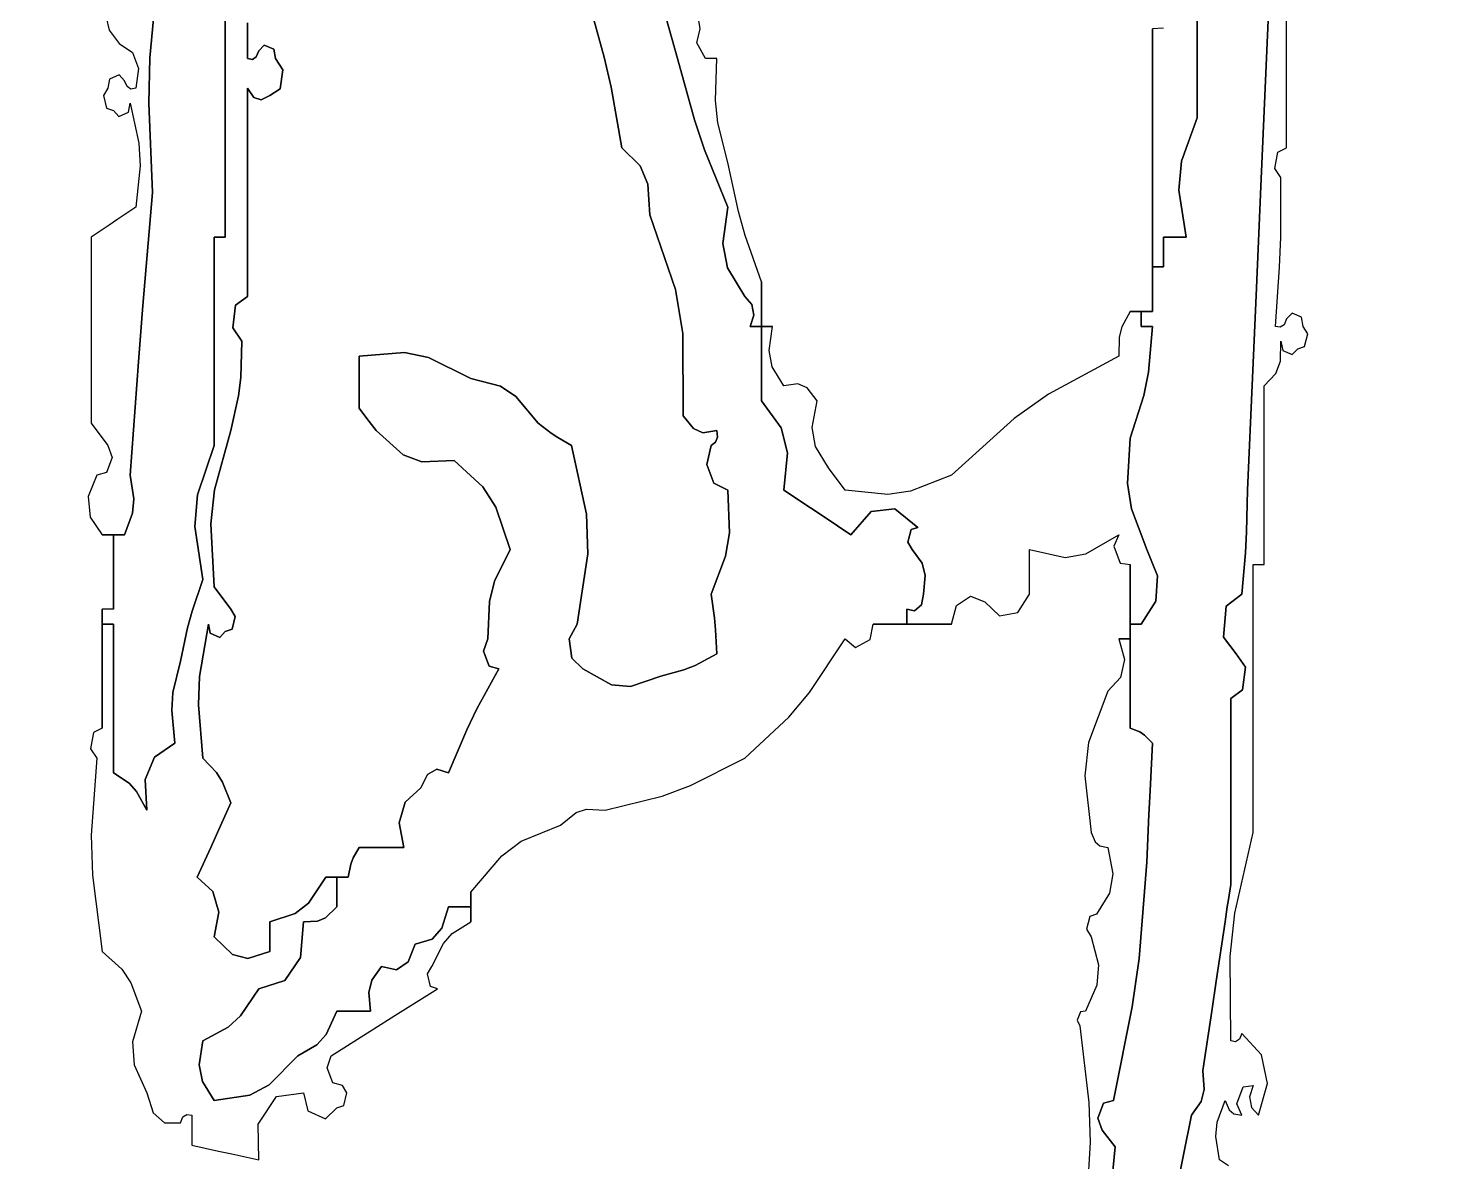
# Model space of a CAD drawing. Header units: millimetres. Extents: x 684742 to 685648, y 2544795 to 2545581.
# Drawn here: x 685617.531 to 685619.346, y 2544879.871 to 2544881.313 of the extents above; entities that cross this region are included whole.
import ezdxf

# ---------------------------------------------------------------- set-up
doc = ezdxf.new("R2010")
doc.units = ezdxf.units.MM
doc.layers.add('_0', color=7, linetype='Continuous')
doc.layers.add('JT-道路红线', color=7, linetype='Continuous', lineweight=5)

# ---------------------------------------------------------------- blocks, each defined once
blk = doc.blocks.new('dianziq11')
for p, q in [((1203655.8, -137525.3), (1203610, -137218.6)), ((1201463.1, -137284.4), (1201429.7, -137643.2)), ((1201429.7, -137643.2), (1201463.1, -137284.4)), ((1205925.5, -138163.7), (1205961.6, -137344.6)), ((1205961.6, -137344.6), (1205925.5, -138163.7)), ((1203203.7, -137404.8), (1203268.4, -137641.1)), ((1203268.4, -137641.1), (1203203.7, -137404.8)), ((1201252.4, -137480.4), (1201265, -137530.8)), ((1201734.3, -137742.1), (1201734.3, -137428.9)), ((1201734.3, -137428.9), (1201734.3, -137742.1)), ((1203565.4, -137645.7), (1203507.1, -137440.1)), ((1203507.1, -137440.1), (1203565.4, -137645.7)), ((1206029.5, -137621.7), (1206029.5, -137428.9)), ((1201265, -137530.8), (1201304.8, -137585.5)), ((1201824.8, -137549.4), (1201824.8, -137501.2)), ((1201824.8, -137501.2), (1201824.8, -137549.4)), ((1203643.5, -137583.2), (1203655.8, -137525.3)), ((1205532.1, -137523.8), (1205486.9, -137525.3)), ((1205486.9, -137525.3), (1205486.9, -138489)), ((1205486.9, -138489), (1205486.9, -137525.3)), ((1205486.9, -137525.3), (1205486.9, -138489)), ((1205667.8, -137489.1), (1205667.8, -137621.7)), ((1205667.8, -137621.7), (1205667.8, -137489.1)), ((1201304.8, -137585.5), (1201358.8, -137622.2)), ((1201824.8, -137645.7), (1201824.8, -137549.4)), ((1201824.8, -137549.4), (1201824.8, -137645.7)), ((1201892.2, -137591.7), (1201870, -137615.6)), ((1201870, -137615.6), (1201892.2, -137591.7)), ((1201930.7, -137608.8), (1201892.2, -137591.7)), ((1201892.2, -137591.7), (1201930.7, -137608.8)), ((1203678.4, -137645.3), (1203643.5, -137583.2)), ((1201358.8, -137622.2), (1201383, -137686.6)), ((1201429.7, -137643.2), (1201425.1, -137826.8)), ((1201425.1, -137826.8), (1201429.7, -137643.2)), ((1201844.8, -137649.4), (1201824.8, -137645.7)), ((1201824.8, -137645.7), (1201844.8, -137649.4)), ((1201860.1, -137639.2), (1201844.8, -137649.4)), ((1201844.8, -137649.4), (1201860.1, -137639.2)), ((1201870, -137615.6), (1201860.1, -137639.2)), ((1201860.1, -137639.2), (1201870, -137615.6)), ((1201937.8, -137645.7), (1201930.7, -137608.8)), ((1201930.7, -137608.8), (1201937.8, -137645.7)), ((1201968, -137692.1), (1201937.8, -137645.7)), ((1201937.8, -137645.7), (1201968, -137692.1)), ((1203268.4, -137641.1), (1203295.7, -137762.4)), ((1203295.7, -137762.4), (1203268.4, -137641.1)), ((1203633, -137894.1), (1203565.4, -137645.7)), ((1203565.4, -137645.7), (1203633, -137894.1)), ((1203723.7, -137645.7), (1203678.4, -137645.3)), ((1203718.8, -137816), (1203723.7, -137645.7)), ((1205667.8, -137621.7), (1205667.8, -137886.7)), ((1205667.8, -137886.7), (1205667.8, -137621.7)), ((1206029.5, -138007.1), (1206029.5, -137621.7)), ((1201383, -137686.6), (1201372.6, -137766.2)), ((1201956.5, -137769), (1201968, -137692.1)), ((1201968, -137692.1), (1201956.5, -137769)), ((1201259.6, -137766.2), (1201241.7, -137795.9)), ((1201266.7, -137729.3), (1201259.6, -137766.2)), ((1201305.2, -137712.2), (1201266.7, -137729.3)), ((1201327.4, -137736.1), (1201305.2, -137712.2)), ((1201337.2, -137759.6), (1201327.4, -137736.1)), ((1201352.6, -137769.9), (1201337.2, -137759.6)), ((1201372.6, -137766.2), (1201352.6, -137769.9)), ((1201734.3, -138368.5), (1201734.3, -137742.1)), ((1201734.3, -137742.1), (1201734.3, -138368.5)), ((1201824.8, -138103.5), (1201824.8, -137766.2)), ((1201824.8, -137766.2), (1201849.6, -137803.2)), ((1201849.6, -137803.2), (1201824.8, -137766.2)), ((1201824.8, -137766.2), (1201824.8, -138103.5)), ((1201915.2, -137796.3), (1201956.5, -137769)), ((1201956.5, -137769), (1201915.2, -137796.3)), ((1203295.7, -137762.4), (1203339.3, -138007.1)), ((1203339.3, -138007.1), (1203295.7, -137762.4)), ((1201241.7, -137795.9), (1201254.5, -137847.2)), ((1201343, -137863.3), (1201350, -137826.4)), ((1201350, -137826.4), (1201385.4, -137988.8)), ((1201425.1, -137826.8), (1201440.4, -138187.8)), ((1201440.4, -138187.8), (1201425.1, -137826.8)), ((1201849.6, -137803.2), (1201880.2, -137813.4)), ((1201880.2, -137813.4), (1201849.6, -137803.2)), ((1201880.2, -137813.4), (1201915.2, -137796.3)), ((1201915.2, -137796.3), (1201880.2, -137813.4)), ((1203728.4, -137905.7), (1203718.8, -137816)), ((1201254.5, -137847.2), (1201282.2, -137856.5)), ((1201282.2, -137856.5), (1201304.5, -137880.4)), ((1201304.5, -137880.4), (1201343, -137863.3)), ((1203674.2, -138015.9), (1203633, -137894.1)), ((1203633, -137894.1), (1203674.2, -138015.9)), ((1203768.9, -138067.3), (1203728.4, -137905.7)), ((1205667.8, -137886.7), (1205604.7, -138061.8)), ((1205604.7, -138061.8), (1205667.8, -137886.7)), ((1201385.4, -137988.8), (1201390.3, -138080.6)), ((1203339.3, -138007.1), (1203414.3, -138080.7)), ((1203414.3, -138080.7), (1203339.3, -138007.1)), ((1203768.9, -138248), (1203674.2, -138015.9)), ((1203674.2, -138015.9), (1203768.9, -138248)), ((1205982.1, -138090.5), (1205994.5, -138024.4)), ((1205994.5, -138024.4), (1206029.5, -138007.1)), ((1201390.3, -138080.6), (1201372.6, -138248)), ((1201824.8, -138272.1), (1201824.8, -138103.5)), ((1201824.8, -138103.5), (1201824.8, -138272.1)), ((1203414.3, -138080.7), (1203445.1, -138154.5)), ((1203445.1, -138154.5), (1203414.3, -138080.7)), ((1203811.8, -138265.1), (1203768.9, -138067.3)), ((1205604.7, -138061.8), (1205593.8, -138178.1)), ((1205593.8, -138178.1), (1205604.7, -138061.8)), ((1206006.9, -138127.6), (1205982.1, -138090.5)), ((1203445.1, -138154.5), (1203452.4, -138278.1)), ((1203452.4, -138278.1), (1203445.1, -138154.5)), ((1205907.4, -138573.3), (1205925.5, -138163.7)), ((1205925.5, -138163.7), (1205907.4, -138573.3)), ((1206005.7, -138368.8), (1206006.9, -138127.6)), ((1201440.4, -138187.8), (1201401, -138645.1)), ((1201401, -138645.1), (1201440.4, -138187.8)), ((1205593.8, -138178.1), (1205622.6, -138368.5)), ((1205622.6, -138368.5), (1205593.8, -138178.1)), ((1201372.6, -138248), (1201300.3, -138296.2)), ((1201824.8, -138609.4), (1201824.8, -138272.1)), ((1201824.8, -138272.1), (1201824.8, -138609.4)), ((1203452.4, -138278.1), (1203556.5, -138581.1)), ((1203556.5, -138581.1), (1203452.4, -138278.1)), ((1203748.2, -138394.5), (1203768.9, -138248)), ((1203768.9, -138248), (1203748.2, -138394.5)), ((1203839.2, -138362.6), (1203811.8, -138265.1)), ((1201264.1, -138320.3), (1201191.8, -138368.5)), ((1201300.3, -138296.2), (1201264.1, -138320.3)), ((1201191.8, -138368.5), (1201191.8, -138669.6)), ((1201689.1, -138705.8), (1201689.1, -138368.5)), ((1201689.1, -138368.5), (1201707.2, -138368.5)), ((1201707.2, -138368.5), (1201689.1, -138368.5)), ((1201689.1, -138368.5), (1201689.1, -138705.8)), ((1201707.2, -138368.5), (1201716.2, -138368.5)), ((1201716.2, -138368.5), (1201707.2, -138368.5)), ((1201716.2, -138368.5), (1201734.3, -138368.5)), ((1201734.3, -138368.5), (1201716.2, -138368.5)), ((1203766.7, -138493.2), (1203748.2, -138394.5)), ((1203748.2, -138394.5), (1203766.7, -138493.2)), ((1203904.5, -138549.2), (1203839.2, -138362.6)), ((1205568.3, -138368.5), (1205532.1, -138368.5)), ((1205532.1, -138368.5), (1205532.1, -138416.7)), ((1205532.1, -138416.7), (1205532.1, -138368.5)), ((1205532.1, -138368.5), (1205568.3, -138368.5)), ((1205586.4, -138368.5), (1205568.3, -138368.5)), ((1205568.3, -138368.5), (1205586.4, -138368.5)), ((1205622.6, -138368.5), (1205586.4, -138368.5)), ((1205586.4, -138368.5), (1205622.6, -138368.5)), ((1206001.1, -138489.7), (1206005.7, -138368.8)), ((1205532.1, -138416.7), (1205532.1, -138440.8)), ((1205532.1, -138440.8), (1205532.1, -138416.7)), ((1205532.1, -138440.8), (1205532.1, -138489)), ((1205532.1, -138489), (1205532.1, -138440.8)), ((1203836.7, -138609.4), (1203766.7, -138493.2)), ((1203766.7, -138493.2), (1203836.7, -138609.4)), ((1205532.1, -138489), (1205486.9, -138489)), ((1205486.9, -138489), (1205532.1, -138489)), ((1205532.1, -138489), (1205486.9, -138489)), ((1205486.9, -138489), (1205486.9, -138669.6)), ((1205486.9, -138669.6), (1205486.9, -138489)), ((1205486.9, -138489), (1205486.9, -138669.6)), ((1205486.9, -138489), (1205532.1, -138489)), ((1205532.1, -138489), (1205486.9, -138489)), ((1205486.9, -138489), (1205532.1, -138489)), ((1205984.2, -138729.9), (1206001.1, -138489.7)), ((1203904.5, -138729.9), (1203904.5, -138549.2)), ((1203904.5, -138549.2), (1203904.5, -138729.9)), ((1203904.5, -138729.9), (1203904.5, -138549.2)), ((1205871.2, -139392.4), (1205907.4, -138573.3)), ((1205907.4, -138573.3), (1205871.2, -139392.4)), ((1201776.3, -138644), (1201824.8, -138609.4)), ((1201824.8, -138609.4), (1201776.3, -138644)), ((1203556.5, -138581.1), (1203586, -138758.1)), ((1203586, -138758.1), (1203556.5, -138581.1)), ((1203865.4, -138641), (1203836.7, -138609.4)), ((1203836.7, -138609.4), (1203865.4, -138641)), ((1201191.8, -138669.6), (1201191.8, -138820.2)), ((1201401, -138645.1), (1201382.9, -138874)), ((1201382.9, -138874), (1201401, -138645.1)), ((1201764.7, -138736.4), (1201776.3, -138644)), ((1201776.3, -138644), (1201764.7, -138736.4)), ((1203859.3, -138729.9), (1203873.5, -138683.9)), ((1203873.5, -138683.9), (1203859.3, -138729.9)), ((1203873.5, -138683.9), (1203865.4, -138641)), ((1203865.4, -138641), (1203873.5, -138683.9)), ((1205396.5, -138669.6), (1205363.2, -138731.6)), ((1205441.7, -138669.6), (1205396.5, -138669.6)), ((1205396.5, -138669.6), (1205441.7, -138669.6)), ((1205441.7, -138669.6), (1205396.5, -138669.6)), ((1205486.9, -138669.6), (1205441.7, -138669.6)), ((1205441.7, -138669.6), (1205486.9, -138669.6)), ((1205486.9, -138669.6), (1205441.7, -138669.6)), ((1205441.7, -138669.6), (1205441.7, -138729.9)), ((1205441.7, -138729.9), (1205441.7, -138669.6)), ((1205441.7, -138669.6), (1205441.7, -138729.9)), ((1205441.7, -138729.9), (1205441.7, -138669.6)), ((1205441.7, -138669.6), (1205441.7, -138729.9)), ((1205441.7, -138729.9), (1205441.7, -138669.6)), ((1206051.7, -138675.9), (1206029.5, -138699.8)), ((1206090.2, -138693), (1206051.7, -138675.9)), ((1201689.1, -138874.4), (1201689.1, -138705.8)), ((1201689.1, -138705.8), (1201689.1, -138874.4)), ((1201802.1, -138790.1), (1201764.7, -138736.4)), ((1201764.7, -138736.4), (1201802.1, -138790.1)), ((1203904.5, -138729.9), (1203859.3, -138729.9)), ((1203859.3, -138729.9), (1203904.5, -138729.9)), ((1203904.5, -138729.9), (1203859.3, -138729.9)), ((1203859.3, -138729.9), (1203904.5, -138729.9)), ((1203904.5, -138729.9), (1203859.3, -138729.9)), ((1203859.3, -138729.9), (1203904.5, -138729.9)), ((1203949.7, -138729.9), (1203904.5, -138729.9)), ((1203904.5, -138729.9), (1203949.7, -138729.9)), ((1203949.7, -138729.9), (1203904.5, -138729.9)), ((1203904.5, -138729.9), (1203904.5, -139031)), ((1203904.5, -139031), (1203904.5, -138729.9)), ((1203904.5, -138729.9), (1203904.5, -139031)), ((1203904.5, -139031), (1203904.5, -138729.9)), ((1203904.5, -138729.9), (1203904.5, -139031)), ((1203904.5, -139031), (1203904.5, -138729.9)), ((1203935.4, -138827.3), (1203949.7, -138729.9)), ((1205363.2, -138731.6), (1205352.5, -138774.2)), ((1205441.7, -138729.9), (1205459.8, -138729.9)), ((1205459.8, -138729.9), (1205441.7, -138729.9)), ((1205459.8, -138729.9), (1205468.8, -138729.9)), ((1205468.8, -138729.9), (1205459.8, -138729.9)), ((1205468.8, -138729.9), (1205486.9, -138729.9)), ((1205486.9, -138729.9), (1205468.8, -138729.9)), ((1205486.9, -138729.9), (1205471.4, -138915.7)), ((1205471.4, -138915.7), (1205486.9, -138729.9)), ((1206004.3, -138733.5), (1205984.2, -138729.9)), ((1206019.6, -138723.3), (1206004.3, -138733.5)), ((1206029.5, -138699.8), (1206019.6, -138723.3)), ((1206097.3, -138729.9), (1206090.2, -138693)), ((1206115.2, -138759.5), (1206097.3, -138729.9)), ((1201797.5, -138936.5), (1201802.1, -138790.1)), ((1201802.1, -138790.1), (1201797.5, -138936.5)), ((1203586, -138758.1), (1203588, -139091.2)), ((1203588, -139091.2), (1203586, -138758.1)), ((1205352.5, -138774.2), (1205351.3, -138850.3)), ((1206005, -138870.9), (1206006.9, -138790.1)), ((1206006.9, -138790.1), (1206013.9, -138827)), ((1206102.4, -138810.8), (1206115.2, -138759.5)), ((1201191.8, -138820.2), (1201191.8, -139121.4)), ((1202459.4, -138835.8), (1202276.9, -138850.3)), ((1202276.9, -138850.3), (1202459.4, -138835.8)), ((1202276.9, -138850.3), (1202276.9, -138934.7)), ((1202276.9, -138934.7), (1202276.9, -138850.3)), ((1202557.7, -138855.5), (1202459.4, -138835.8)), ((1202459.4, -138835.8), (1202557.7, -138855.5)), ((1202729, -138940.7), (1202557.7, -138855.5)), ((1202557.7, -138855.5), (1202729, -138940.7)), ((1203947.8, -138893.8), (1203935.4, -138827.3)), ((1205351.3, -138850.3), (1205066.2, -139003.6)), ((1206013.9, -138827), (1206052.4, -138844.1)), ((1206052.4, -138844.1), (1206074.7, -138820.2)), ((1206074.7, -138820.2), (1206102.4, -138810.8)), ((1201382.9, -138874), (1201350, -139332.2)), ((1201350, -139332.2), (1201382.9, -138874)), ((1201689.1, -139211.7), (1201689.1, -138874.4)), ((1201689.1, -138874.4), (1201689.1, -139211.7)), ((1203994.9, -138970.8), (1203947.8, -138893.8)), ((1205471.4, -138915.7), (1205452.5, -139010.1)), ((1205452.5, -139010.1), (1205471.4, -138915.7)), ((1205939, -138970.8), (1205986.4, -138920.4)), ((1205986.4, -138920.4), (1206005, -138870.9)), ((1201788.1, -139011), (1201797.5, -138936.5)), ((1201797.5, -138936.5), (1201788.1, -139011)), ((1202276.9, -138934.7), (1202276.9, -138976.8)), ((1202276.9, -138976.8), (1202276.9, -138934.7)), ((1202276.9, -138976.8), (1202276.9, -139061.1)), ((1202276.9, -139061.1), (1202276.9, -138976.8)), ((1202848, -138971.7), (1202729, -138940.7)), ((1202729, -138940.7), (1202848, -138971.7)), ((1202910.2, -139013.1), (1202848, -138971.7)), ((1202848, -138971.7), (1202910.2, -139013.1)), ((1204051.7, -138962.2), (1203994.9, -138970.8)), ((1204089, -138978.7), (1204051.7, -138962.2)), ((1204130.6, -139031), (1204089, -138978.7)), ((1205939, -139259.9), (1205939, -138970.8)), ((1201756.9, -139151.5), (1201788.1, -139011)), ((1201788.1, -139011), (1201756.9, -139151.5)), ((1203000.3, -139121.4), (1202910.2, -139013.1)), ((1202910.2, -139013.1), (1203000.3, -139121.4)), ((1203904.5, -139031), (1203984.3, -139140.2)), ((1203984.3, -139140.2), (1203904.5, -139031)), ((1204110.3, -139138.7), (1204130.6, -139031)), ((1205066.2, -139003.6), (1204927.5, -139102.1)), ((1205452.5, -139010.1), (1205396.5, -139181.6)), ((1205396.5, -139181.6), (1205452.5, -139010.1)), ((1202276.9, -139061.1), (1202304, -139097.3)), ((1202304, -139097.3), (1202276.9, -139061.1)), ((1203588, -139091.2), (1203629.6, -139143.5)), ((1203629.6, -139143.5), (1203588, -139091.2)), ((1201191.8, -139121.4), (1201218.9, -139157.5)), ((1201691, -139391.4), (1201756.9, -139151.5)), ((1201756.9, -139151.5), (1201691, -139391.4)), ((1202304, -139097.3), (1202317.6, -139115.3)), ((1202317.6, -139115.3), (1202304, -139097.3)), ((1202317.6, -139115.3), (1202344.7, -139151.5)), ((1202344.7, -139151.5), (1202317.6, -139115.3)), ((1202344.7, -139151.5), (1202453.9, -139249.5)), ((1202453.9, -139249.5), (1202344.7, -139151.5)), ((1203052.8, -139161.7), (1203000.3, -139121.4)), ((1203000.3, -139121.4), (1203052.8, -139161.7)), ((1203629.6, -139143.5), (1203666.8, -139160.1)), ((1203666.8, -139160.1), (1203629.6, -139143.5)), ((1203666.8, -139160.1), (1203723.7, -139151.5)), ((1203723.7, -139151.5), (1203666.8, -139160.1)), ((1203723.7, -139151.5), (1203726.4, -139178.2)), ((1203726.4, -139178.2), (1203723.7, -139151.5)), ((1203984.3, -139140.2), (1204009.6, -139241.3)), ((1204009.6, -139241.3), (1203984.3, -139140.2)), ((1204123.1, -139215.9), (1204110.3, -139138.7)), ((1204927.5, -139102.1), (1204673.1, -139332.2)), ((1201218.9, -139157.5), (1201232.5, -139175.6)), ((1201232.5, -139175.6), (1201259.6, -139211.7)), ((1203080.1, -139179.9), (1203052.8, -139161.7)), ((1203052.8, -139161.7), (1203080.1, -139179.9)), ((1203135.9, -139211.7), (1203080.1, -139179.9)), ((1203080.1, -139179.9), (1203135.9, -139211.7)), ((1203718.7, -139198.6), (1203701, -139211.7)), ((1203701, -139211.7), (1203718.7, -139198.6)), ((1203726.4, -139178.2), (1203718.7, -139198.6)), ((1203718.7, -139198.6), (1203726.4, -139178.2)), ((1205396.5, -139181.6), (1205386.5, -139365.4)), ((1205386.5, -139365.4), (1205396.5, -139181.6)), ((1201276.7, -139260.5), (1201254, -139321.1)), ((1201259.6, -139211.7), (1201276.7, -139260.5)), ((1201622.3, -139410.9), (1201689.1, -139211.7)), ((1201689.1, -139211.7), (1201622.3, -139410.9)), ((1202453.9, -139249.5), (1202529.6, -139278.3)), ((1202529.6, -139278.3), (1202453.9, -139249.5)), ((1203196.3, -139489.6), (1203135.9, -139211.7)), ((1203135.9, -139211.7), (1203196.3, -139489.6)), ((1203701, -139211.7), (1203683.7, -139289.1)), ((1203683.7, -139289.1), (1203701, -139211.7)), ((1204009.6, -139241.3), (1203994.9, -139392.4)), ((1203994.9, -139392.4), (1204009.6, -139241.3)), ((1204175.8, -139302), (1204123.1, -139215.9)), ((1205939, -139404.4), (1205939, -139259.9)), ((1201254, -139321.1), (1201214.4, -139332.2)), ((1202529.6, -139278.3), (1202661.2, -139271.9)), ((1202661.2, -139271.9), (1202529.6, -139278.3)), ((1202661.2, -139271.9), (1202777.3, -139379.1)), ((1202777.3, -139379.1), (1202661.2, -139271.9)), ((1203683.7, -139289.1), (1203712, -139364.4)), ((1203712, -139364.4), (1203683.7, -139289.1)), ((1204202.9, -139338.2), (1204175.8, -139302)), ((1201214.4, -139332.2), (1201179.8, -139417.7)), ((1201350, -139332.2), (1201364.4, -139427.4)), ((1201364.4, -139427.4), (1201350, -139332.2)), ((1202777.3, -139379.1), (1202829, -139461.9)), ((1202829, -139461.9), (1202777.3, -139379.1)), ((1203712, -139364.4), (1203768.9, -139392.4)), ((1203768.9, -139392.4), (1203712, -139364.4)), ((1204216.5, -139356.3), (1204202.9, -139338.2)), ((1204243.6, -139392.4), (1204216.5, -139356.3)), ((1204673.1, -139332.2), (1204507.3, -139396.9)), ((1205386.5, -139365.4), (1205402, -139468.8)), ((1205402, -139468.8), (1205386.5, -139365.4)), ((1201179.8, -139417.7), (1201187.7, -139501.5)), ((1201364.4, -139427.4), (1201359, -139485.5)), ((1201359, -139485.5), (1201364.4, -139427.4)), ((1201611.5, -139539.9), (1201622.3, -139410.9)), ((1201622.3, -139410.9), (1201611.5, -139539.9)), ((1201676.3, -139528.9), (1201691, -139391.4)), ((1201691, -139391.4), (1201676.3, -139528.9)), ((1203768.9, -139392.4), (1203774.9, -139564.7)), ((1203774.9, -139564.7), (1203768.9, -139392.4)), ((1203994.9, -139392.4), (1204103.4, -139464.7)), ((1204103.4, -139464.7), (1203994.9, -139392.4)), ((1204415.9, -139409.7), (1204243.6, -139392.4)), ((1204507.3, -139396.9), (1204415.9, -139409.7)), ((1205867.9, -139561.4), (1205871.2, -139392.4)), ((1205871.2, -139392.4), (1205867.9, -139561.4)), ((1205939, -139693.5), (1205939, -139404.4)), ((1201359, -139485.5), (1201327.4, -139573.1)), ((1201327.4, -139573.1), (1201359, -139485.5)), ((1202829, -139461.9), (1202887.2, -139633.3)), ((1202887.2, -139633.3), (1202829, -139461.9)), ((1203201.3, -139650.8), (1203196.3, -139489.6)), ((1203196.3, -139489.6), (1203201.3, -139650.8)), ((1204103.4, -139464.7), (1204157.7, -139500.8)), ((1204157.7, -139500.8), (1204103.4, -139464.7)), ((1204266.2, -139573.1), (1204348.8, -139478.6)), ((1204348.8, -139478.6), (1204266.2, -139573.1)), ((1204348.8, -139478.6), (1204444.2, -139468)), ((1204444.2, -139468), (1204348.8, -139478.6)), ((1204444.2, -139468), (1204537.5, -139543)), ((1204537.5, -139543), (1204444.2, -139468)), ((1205402, -139468.8), (1205464.3, -139633.3)), ((1205464.3, -139633.3), (1205402, -139468.8)), ((1201187.7, -139501.5), (1201237, -139573.1)), ((1201643.9, -139753.8), (1201611.5, -139539.9)), ((1201611.5, -139539.9), (1201643.9, -139753.8)), ((1201689.1, -139783.9), (1201676.3, -139528.9)), ((1201676.3, -139528.9), (1201689.1, -139783.9)), ((1204157.7, -139500.8), (1204266.2, -139573.1)), ((1204266.2, -139573.1), (1204157.7, -139500.8)), ((1204509.8, -139552.4), (1204496.9, -139603.6)), ((1204496.9, -139603.6), (1204509.8, -139552.4)), ((1204537.5, -139543), (1204509.8, -139552.4)), ((1204509.8, -139552.4), (1204537.5, -139543)), ((1201237, -139573.1), (1201327.4, -139573.1)), ((1201327.4, -139573.1), (1201237, -139573.1)), ((1201237, -139573.1), (1201327.4, -139573.1)), ((1201327.4, -139573.1), (1201282.2, -139573.1)), ((1201282.2, -139573.1), (1201327.4, -139573.1)), ((1201327.4, -139573.1), (1201282.2, -139573.1)), ((1201282.2, -139573.1), (1201282.2, -139874.2)), ((1201282.2, -139874.2), (1201282.2, -139573.1)), ((1201282.2, -139573.1), (1201282.2, -139874.2)), ((1203774.9, -139564.7), (1203759.6, -139660.1)), ((1203759.6, -139660.1), (1203774.9, -139564.7)), ((1204496.9, -139603.6), (1204514.9, -139633.3)), ((1204514.9, -139633.3), (1204496.9, -139603.6)), ((1205217.7, -139650.9), (1205351.3, -139573.1)), ((1205351.3, -139573.1), (1205330.6, -139619.4)), ((1205863.4, -139646.1), (1205867.9, -139561.4)), ((1205867.9, -139561.4), (1205863.4, -139646.1)), ((1202887.2, -139633.3), (1202824.7, -139760.9)), ((1202824.7, -139760.9), (1202887.2, -139633.3)), ((1203158.5, -139934.5), (1203201.3, -139650.8)), ((1203201.3, -139650.8), (1203158.5, -139934.5)), ((1203759.6, -139660.1), (1203701, -139814)), ((1203701, -139814), (1203759.6, -139660.1)), ((1204514.9, -139633.3), (1204554.7, -139688)), ((1204554.7, -139688), (1204514.9, -139633.3)), ((1204989.6, -139705.6), (1204989.6, -139633.3)), ((1204989.6, -139633.3), (1205133.4, -139665)), ((1205133.4, -139665), (1205217.7, -139650.9)), ((1205330.6, -139619.4), (1205356.3, -139687.8)), ((1205464.3, -139633.3), (1205507.9, -139739.6)), ((1205507.9, -139739.6), (1205464.3, -139633.3)), ((1205848.6, -139814), (1205863.4, -139646.1)), ((1205863.4, -139646.1), (1205848.6, -139814)), ((1204554.7, -139688), (1204567.3, -139738.4)), ((1204567.3, -139738.4), (1204554.7, -139688)), ((1204989.6, -139741.7), (1204989.6, -139705.6)), ((1205356.3, -139687.8), (1205396.5, -139693.5)), ((1205396.5, -139693.5), (1205396.5, -139934.5)), ((1205396.5, -139934.5), (1205396.5, -139693.5)), ((1205396.5, -139693.5), (1205396.5, -139934.5)), ((1205893.8, -140127.2), (1205893.8, -139693.5)), ((1205893.8, -139693.5), (1205911.9, -139693.5)), ((1205911.9, -139693.5), (1205921, -139693.5)), ((1205921, -139693.5), (1205939, -139693.5)), ((1201600.4, -139882.3), (1201643.9, -139753.8)), ((1201643.9, -139753.8), (1201600.4, -139882.3)), ((1201716.2, -139820), (1201689.1, -139783.9)), ((1201689.1, -139783.9), (1201716.2, -139820)), ((1202824.7, -139760.9), (1202804.2, -139842.6)), ((1202804.2, -139842.6), (1202824.7, -139760.9)), ((1204567.3, -139738.4), (1204560.1, -139814)), ((1204560.1, -139814), (1204567.3, -139738.4)), ((1204989.6, -139814), (1204989.6, -139741.7)), ((1205507.9, -139739.6), (1205500.2, -139841.8)), ((1205500.2, -139841.8), (1205507.9, -139739.6)), ((1201729.8, -139838.1), (1201716.2, -139820)), ((1201716.2, -139820), (1201729.8, -139838.1)), ((1201756.9, -139874.2), (1201729.8, -139838.1)), ((1201729.8, -139838.1), (1201756.9, -139874.2)), ((1202804.2, -139842.6), (1202796.8, -139994.7)), ((1202796.8, -139994.7), (1202804.2, -139842.6)), ((1203701, -139814), (1203714.3, -139909.5)), ((1203714.3, -139909.5), (1203701, -139814)), ((1204560.1, -139814), (1204552.6, -139856.3)), ((1204552.6, -139856.3), (1204560.1, -139814)), ((1204694.1, -139858.7), (1204750.6, -139821)), ((1204750.6, -139821), (1204808.7, -139844.1)), ((1204808.7, -139844.1), (1204868, -139900.6)), ((1204942.6, -139888.2), (1204989.6, -139814)), ((1205500.2, -139841.8), (1205441.7, -139934.5)), ((1205441.7, -139934.5), (1205500.2, -139841.8)), ((1205785.4, -139862.4), (1205848.6, -139814)), ((1205848.6, -139814), (1205785.4, -139862.4)), ((1201255.1, -139874.2), (1201237, -139874.2)), ((1201237, -139874.2), (1201237, -139934.5)), ((1201237, -139934.5), (1201237, -139874.2)), ((1201237, -139874.2), (1201237, -139934.5)), ((1201264.1, -139874.2), (1201255.1, -139874.2)), ((1201282.2, -139874.2), (1201264.1, -139874.2)), ((1201582.1, -139949.3), (1201600.4, -139882.3)), ((1201600.4, -139882.3), (1201582.1, -139949.3)), ((1201774.9, -139903.9), (1201756.9, -139874.2)), ((1201756.9, -139874.2), (1201774.9, -139903.9)), ((1204524.4, -139881.3), (1204492.3, -139874.2)), ((1204492.3, -139874.2), (1204492.3, -139934.5)), ((1204492.3, -139934.5), (1204492.3, -139874.2)), ((1204492.3, -139874.2), (1204492.3, -139934.5)), ((1204492.3, -139934.5), (1204492.3, -139874.2)), ((1204492.3, -139874.2), (1204492.3, -139934.5)), ((1204492.3, -139934.5), (1204492.3, -139874.2)), ((1204492.3, -139874.2), (1204524.4, -139881.3)), ((1204552.6, -139856.3), (1204524.4, -139881.3)), ((1204524.4, -139881.3), (1204552.6, -139856.3)), ((1204673.1, -139934.5), (1204694.1, -139858.7)), ((1204868, -139900.6), (1204942.6, -139888.2)), ((1205773.7, -139987.3), (1205785.4, -139862.4)), ((1205785.4, -139862.4), (1205773.7, -139987.3)), ((1201237, -139934.5), (1201282.2, -139934.5)), ((1201282.2, -139934.5), (1201237, -139934.5)), ((1201237, -139934.5), (1201282.2, -139934.5)), ((1201282.2, -139934.5), (1201237, -139934.5)), ((1201237, -139934.5), (1201282.2, -139934.5)), ((1201282.2, -139934.5), (1201237, -139934.5)), ((1201237, -139934.5), (1201237, -140356.1)), ((1201237, -140356.1), (1201237, -139934.5)), ((1201237, -139934.5), (1201237, -140356.1)), ((1201282.2, -139934.5), (1201282.2, -140175.4)), ((1201282.2, -140175.4), (1201282.2, -139934.5)), ((1201553.5, -140085), (1201582.1, -139949.3)), ((1201582.1, -139949.3), (1201553.5, -140085)), ((1201630.8, -140146.3), (1201666.5, -139934.5)), ((1201666.5, -139934.5), (1201630.8, -140146.3)), ((1201666.5, -139934.5), (1201673.6, -139971.4)), ((1201673.6, -139971.4), (1201666.5, -139934.5)), ((1201734.3, -139964.6), (1201762, -139955.2)), ((1201762, -139955.2), (1201734.3, -139964.6)), ((1201762, -139955.2), (1201774.9, -139903.9)), ((1201774.9, -139903.9), (1201762, -139955.2)), ((1203126.8, -139994.3), (1203158.5, -139934.5)), ((1203158.5, -139934.5), (1203126.8, -139994.3)), ((1203714.3, -139909.5), (1203718.8, -139958)), ((1203718.8, -139958), (1203714.3, -139909.5)), ((1203718.8, -139958), (1203723.7, -140054.9)), ((1203723.7, -140054.9), (1203718.8, -139958)), ((1204344.8, -139997.4), (1204356.6, -139934.5)), ((1204356.6, -139934.5), (1204492.3, -139934.5)), ((1204492.3, -139934.5), (1204356.6, -139934.5)), ((1204356.6, -139934.5), (1204492.3, -139934.5)), ((1204492.3, -139934.5), (1204673.1, -139934.5)), ((1204673.1, -139934.5), (1204492.3, -139934.5)), ((1204492.3, -139934.5), (1204673.1, -139934.5)), ((1205441.7, -139934.5), (1205396.5, -139934.5)), ((1205396.5, -139934.5), (1205441.7, -139934.5)), ((1205441.7, -139934.5), (1205396.5, -139934.5)), ((1205396.5, -139934.5), (1205396.5, -140356.1)), ((1205396.5, -140356.1), (1205396.5, -139934.5)), ((1205396.5, -139934.5), (1205396.5, -140356.1)), ((1205396.5, -139934.5), (1205441.7, -139934.5)), ((1205441.7, -139934.5), (1205396.5, -139934.5)), ((1205396.5, -139934.5), (1205441.7, -139934.5)), ((1201673.6, -139971.4), (1201712.1, -139988.5)), ((1201712.1, -139988.5), (1201673.6, -139971.4)), ((1201712.1, -139988.5), (1201734.3, -139964.6)), ((1201734.3, -139964.6), (1201712.1, -139988.5)), ((1202796.8, -139994.7), (1202779.7, -140043.5)), ((1202779.7, -140043.5), (1202796.8, -139994.7)), ((1203136.5, -140072.2), (1203126.8, -139994.3)), ((1203126.8, -139994.3), (1203136.5, -140072.2)), ((1204099, -140211.6), (1204243.6, -139994.7)), ((1204243.6, -139994.7), (1204284.7, -140029.4)), ((1204284.7, -140029.4), (1204344.8, -139997.4)), ((1205396.5, -139994.7), (1205351.3, -139994.7)), ((1205351.3, -139994.7), (1205396.5, -139994.7)), ((1205396.5, -139994.7), (1205351.3, -139994.7)), ((1205351.3, -139994.7), (1205373.1, -140077.4)), ((1205396.5, -140356.1), (1205396.5, -139994.7)), ((1205396.5, -139994.7), (1205396.5, -140356.1)), ((1205396.5, -140356.1), (1205396.5, -139994.7)), ((1205826, -140054.9), (1205773.7, -139987.3)), ((1205773.7, -139987.3), (1205826, -140054.9)), ((1202779.7, -140043.5), (1202802.4, -140104.1)), ((1202802.4, -140104.1), (1202779.7, -140043.5)), ((1203181.1, -140115.1), (1203136.5, -140072.2)), ((1203136.5, -140072.2), (1203181.1, -140115.1)), ((1203723.7, -140054.9), (1203636, -140101.5)), ((1203636, -140101.5), (1203723.7, -140054.9)), ((1205863.5, -140108.6), (1205826, -140054.9)), ((1205826, -140054.9), (1205863.5, -140108.6)), ((1201522.7, -140211.6), (1201553.5, -140085)), ((1201553.5, -140085), (1201522.7, -140211.6)), ((1202842, -140115.1), (1202753.1, -140276.9)), ((1202753.1, -140276.9), (1202842, -140115.1)), ((1202802.4, -140104.1), (1202842, -140115.1)), ((1202842, -140115.1), (1202802.4, -140104.1)), ((1203298.2, -140180.4), (1203181.1, -140115.1)), ((1203181.1, -140115.1), (1203298.2, -140180.4)), ((1203590.1, -140119.9), (1203497.6, -140145.3)), ((1203497.6, -140145.3), (1203590.1, -140119.9)), ((1203636, -140101.5), (1203590.1, -140119.9)), ((1203590.1, -140119.9), (1203636, -140101.5)), ((1205373.1, -140077.4), (1205357.4, -140150.5)), ((1205851.9, -140201), (1205863.5, -140108.6)), ((1205863.5, -140108.6), (1205851.9, -140201)), ((1205893.8, -140344), (1205893.8, -140127.2)), ((1201282.2, -140175.4), (1201282.2, -140295.8)), ((1201282.2, -140295.8), (1201282.2, -140175.4)), ((1201626, -140260.7), (1201630.8, -140146.3)), ((1201630.8, -140146.3), (1201626, -140260.7)), ((1203374.7, -140187.7), (1203298.2, -140180.4)), ((1203298.2, -140180.4), (1203374.7, -140187.7)), ((1203497.6, -140145.3), (1203374.7, -140187.7)), ((1203374.7, -140187.7), (1203497.6, -140145.3)), ((1205357.4, -140150.5), (1205306.1, -140205.5)), ((1201517.7, -140284.4), (1201522.7, -140211.6)), ((1201522.7, -140211.6), (1201517.7, -140284.4)), ((1204015.3, -140310.6), (1204099, -140211.6)), ((1205306.1, -140205.5), (1205228.6, -140413)), ((1205803.4, -140235.6), (1205851.9, -140201)), ((1205851.9, -140201), (1205803.4, -140235.6)), ((1205803.4, -140536.7), (1205803.4, -140235.6)), ((1205803.4, -140235.6), (1205803.4, -140536.7)), ((1201282.2, -140295.8), (1201282.2, -140536.7)), ((1201282.2, -140536.7), (1201282.2, -140295.8)), ((1201530.9, -140416.3), (1201517.7, -140284.4)), ((1201517.7, -140284.4), (1201530.9, -140416.3)), ((1201643.9, -140476.5), (1201626, -140260.7)), ((1201626, -140260.7), (1201643.9, -140476.5)), ((1202753.1, -140276.9), (1202712.2, -140361.9)), ((1202712.2, -140361.9), (1202753.1, -140276.9)), ((1201237, -140356.1), (1201202, -140373.3)), ((1202712.2, -140361.9), (1202638.6, -140536.7)), ((1202638.6, -140536.7), (1202712.2, -140361.9)), ((1203836.7, -140476.5), (1204015.3, -140310.6)), ((1205396.5, -140356.1), (1205435.5, -140370.3)), ((1205435.5, -140370.3), (1205396.5, -140356.1)), ((1205893.8, -140777.7), (1205893.8, -140344)), ((1201202, -140373.3), (1201189.6, -140439.4)), ((1201448.1, -140473), (1201530.9, -140416.3)), ((1201530.9, -140416.3), (1201448.1, -140473)), ((1205228.6, -140413), (1205212.6, -140548.5)), ((1205435.5, -140370.3), (1205455, -140383.3)), ((1205455, -140383.3), (1205435.5, -140370.3)), ((1205455, -140383.3), (1205486.9, -140416.3)), ((1205486.9, -140416.3), (1205455, -140383.3)), ((1205486.9, -140416.3), (1205476.9, -140608.9)), ((1205476.9, -140608.9), (1205486.9, -140416.3)), ((1201189.6, -140439.4), (1201214.4, -140476.5)), ((1201214.4, -140476.5), (1201192.1, -140788.5)), ((1201410.3, -140563.7), (1201448.1, -140473)), ((1201448.1, -140473), (1201410.3, -140563.7)), ((1201699.3, -140534.8), (1201643.9, -140476.5)), ((1201643.9, -140476.5), (1201699.3, -140534.8)), ((1203617.3, -140587.8), (1203836.7, -140476.5)), ((1201282.2, -140536.7), (1201345.7, -140577.9)), ((1201345.7, -140577.9), (1201282.2, -140536.7)), ((1201723.9, -140574.1), (1201699.3, -140534.8)), ((1201699.3, -140534.8), (1201723.9, -140574.1)), ((1202591.1, -140522.2), (1202552.4, -140542.8)), ((1202552.4, -140542.8), (1202591.1, -140522.2)), ((1202638.6, -140536.7), (1202591.1, -140522.2)), ((1202591.1, -140522.2), (1202638.6, -140536.7)), ((1205803.4, -140687.3), (1205803.4, -140536.7)), ((1205803.4, -140536.7), (1205803.4, -140687.3)), ((1201345.7, -140577.9), (1201376, -140611.5)), ((1201376, -140611.5), (1201345.7, -140577.9)), ((1201417.8, -140687.3), (1201410.3, -140563.7)), ((1201410.3, -140563.7), (1201417.8, -140687.3)), ((1201756.9, -140657.2), (1201723.9, -140574.1)), ((1201723.9, -140574.1), (1201756.9, -140657.2)), ((1202552.4, -140542.8), (1202525.5, -140597)), ((1202525.5, -140597), (1202552.4, -140542.8)), ((1203502.4, -140630.6), (1203617.3, -140587.8)), ((1205212.6, -140548.5), (1205238.3, -140777.7)), ((1201376, -140611.5), (1201417.8, -140687.3)), ((1201417.8, -140687.3), (1201376, -140611.5)), ((1202525.5, -140597), (1202462.1, -140655.6)), ((1202462.1, -140655.6), (1202525.5, -140597)), ((1203271.5, -140687.3), (1203502.4, -140630.6)), ((1205476.9, -140608.9), (1205472.4, -140705.3)), ((1205472.4, -140705.3), (1205476.9, -140608.9)), ((1201702.7, -140777.7), (1201756.9, -140657.2)), ((1201756.9, -140657.2), (1201702.7, -140777.7)), ((1202462.1, -140655.6), (1202438.8, -140738.1)), ((1202438.8, -140738.1), (1202462.1, -140655.6)), ((1203090.7, -140747.5), (1203155, -140697.3)), ((1203155, -140697.3), (1203197, -140683.3)), ((1203197, -140683.3), (1203271.5, -140687.3)), ((1205472.4, -140705.3), (1205464.3, -140898.1)), ((1205464.3, -140898.1), (1205472.4, -140705.3)), ((1205803.4, -140988.5), (1205803.4, -140687.3)), ((1205803.4, -140687.3), (1205803.4, -140988.5)), ((1202438.8, -140738.1), (1202457.7, -140837.9)), ((1202457.7, -140837.9), (1202438.8, -140738.1)), ((1202932.1, -140812.9), (1203090.7, -140747.5)), ((1201192.1, -140788.5), (1201196.8, -140950.7)), ((1201675.6, -140837.9), (1201702.7, -140777.7)), ((1201702.7, -140777.7), (1201675.6, -140837.9)), ((1202853.3, -140872), (1202932.1, -140812.9)), ((1205238.3, -140777.7), (1205254.7, -140815.2)), ((1205254.7, -140815.2), (1205273.8, -140832.1)), ((1205820.2, -141104), (1205893.8, -140777.7)), ((1201621.3, -140958.4), (1201675.6, -140837.9)), ((1201675.6, -140837.9), (1201621.3, -140958.4)), ((1202252.1, -140880.5), (1202242.3, -140906.4)), ((1202242.3, -140906.4), (1202252.1, -140880.5)), ((1202276.9, -140837.9), (1202252.1, -140880.5)), ((1202252.1, -140880.5), (1202276.9, -140837.9)), ((1202349.2, -140837.9), (1202276.9, -140837.9)), ((1202276.9, -140837.9), (1202349.2, -140837.9)), ((1202385.4, -140837.9), (1202349.2, -140837.9)), ((1202349.2, -140837.9), (1202385.4, -140837.9)), ((1202457.7, -140837.9), (1202385.4, -140837.9)), ((1202385.4, -140837.9), (1202457.7, -140837.9)), ((1202729, -141018.6), (1202853.3, -140872)), ((1205273.8, -140832.1), (1205306.1, -140837.9)), ((1205306.1, -140837.9), (1205326.4, -140945.6)), ((1202242.3, -140906.4), (1202231.7, -140958.4)), ((1202231.7, -140958.4), (1202242.3, -140906.4)), ((1205464.3, -140898.1), (1205432.6, -141288)), ((1205432.6, -141288), (1205464.3, -140898.1)), ((1201196.8, -140950.7), (1201237, -141259.5)), ((1201684.8, -141017), (1201621.3, -140958.4)), ((1201621.3, -140958.4), (1201684.8, -141017)), ((1202141.2, -140958.4), (1202071, -141063.1)), ((1202071, -141063.1), (1202141.2, -140958.4)), ((1202186.4, -140958.4), (1202141.2, -140958.4)), ((1202141.2, -140958.4), (1202186.4, -140958.4)), ((1202186.4, -140958.4), (1202141.2, -140958.4)), ((1202141.2, -140958.4), (1202231.7, -140958.4)), ((1202231.7, -140958.4), (1202141.2, -140958.4)), ((1202141.2, -140958.4), (1202231.7, -140958.4)), ((1202231.7, -140958.4), (1202186.4, -140958.4)), ((1202186.4, -140958.4), (1202231.7, -140958.4)), ((1202231.7, -140958.4), (1202186.4, -140958.4)), ((1202186.4, -140958.4), (1202186.4, -141078.8)), ((1202186.4, -141078.8), (1202186.4, -140958.4)), ((1202186.4, -140958.4), (1202186.4, -141078.8)), ((1202186.4, -141078.8), (1202186.4, -140958.4)), ((1202186.4, -140958.4), (1202186.4, -141078.8)), ((1202186.4, -141078.8), (1202186.4, -140958.4)), ((1205326.4, -140945.6), (1205313.5, -141022.8)), ((1205794.4, -141048.7), (1205803.4, -140988.5)), ((1205803.4, -140988.5), (1205794.4, -141048.7)), ((1201708, -141099.5), (1201684.8, -141017)), ((1201684.8, -141017), (1201708, -141099.5)), ((1202729, -141078.8), (1202729, -141018.6)), ((1202729, -141018.6), (1202729, -141078.8)), ((1202729, -141078.8), (1202729, -141018.6)), ((1205313.5, -141022.8), (1205260.9, -141108.9)), ((1205789.8, -141078.8), (1205794.4, -141048.7)), ((1205794.4, -141048.7), (1205789.8, -141078.8)), ((1201689.1, -141199.3), (1201708, -141099.5)), ((1201708, -141099.5), (1201689.1, -141199.3)), ((1202017.6, -141105.7), (1201915.2, -141139)), ((1201915.2, -141139), (1202017.6, -141105.7)), ((1202071, -141063.1), (1202017.6, -141105.7)), ((1202017.6, -141105.7), (1202071, -141063.1)), ((1202186.4, -141078.8), (1202139.6, -141122.6)), ((1202139.6, -141122.6), (1202186.4, -141078.8)), ((1202611.1, -141165.5), (1202638.6, -141078.8)), ((1202638.6, -141078.8), (1202611.1, -141165.5)), ((1202638.6, -141078.8), (1202729, -141078.8)), ((1202729, -141078.8), (1202638.6, -141078.8)), ((1202638.6, -141078.8), (1202729, -141078.8)), ((1202729, -141078.8), (1202638.6, -141078.8)), ((1202638.6, -141078.8), (1202729, -141078.8)), ((1202729, -141078.8), (1202638.6, -141078.8)), ((1202729, -141139), (1202729, -141078.8)), ((1202729, -141078.8), (1202729, -141139)), ((1202729, -141139), (1202729, -141078.8)), ((1205260.9, -141108.9), (1205233.1, -141118.3)), ((1205780.8, -141139), (1205789.8, -141078.8)), ((1205789.8, -141078.8), (1205780.8, -141139)), ((1205801.3, -141280.2), (1205820.2, -141104)), ((1201915.2, -141139), (1201915.2, -141187.2)), ((1201915.2, -141187.2), (1201915.2, -141139)), ((1202050.8, -141139), (1202038.5, -141283.2)), ((1202038.5, -141283.2), (1202050.8, -141139)), ((1202108, -141136.6), (1202050.8, -141139)), ((1202050.8, -141139), (1202108, -141136.6)), ((1202139.6, -141122.6), (1202108, -141136.6)), ((1202108, -141136.6), (1202139.6, -141122.6)), ((1202571.9, -141209), (1202611.1, -141165.5)), ((1202611.1, -141165.5), (1202571.9, -141209)), ((1202653.5, -141186.3), (1202729, -141139)), ((1205233.1, -141118.3), (1205220.3, -141169.6)), ((1205220.3, -141169.6), (1205238.3, -141199.3)), ((1205744.6, -141380), (1205780.8, -141139)), ((1205780.8, -141139), (1205744.6, -141380)), ((1201763.8, -141271.3), (1201689.1, -141199.3)), ((1201689.1, -141199.3), (1201763.8, -141271.3)), ((1201915.2, -141187.2), (1201915.2, -141211.3)), ((1201915.2, -141211.3), (1201915.2, -141187.2)), ((1201915.2, -141211.3), (1201915.2, -141259.5)), ((1201915.2, -141259.5), (1201915.2, -141211.3)), ((1202475.4, -141301.4), (1202502.9, -141229.4)), ((1202502.9, -141229.4), (1202475.4, -141301.4)), ((1202502.9, -141229.4), (1202571.9, -141209)), ((1202571.9, -141209), (1202502.9, -141229.4)), ((1202570.7, -141319.7), (1202617.3, -141227.6)), ((1202617.3, -141227.6), (1202653.5, -141186.3)), ((1205238.3, -141199.3), (1205267.9, -141313.7)), ((1201237, -141259.5), (1201316.6, -141331.3)), ((1201825.4, -141287.8), (1201763.8, -141271.3)), ((1201763.8, -141271.3), (1201825.4, -141287.8)), ((1201915.2, -141259.5), (1201825.4, -141287.8)), ((1201825.4, -141287.8), (1201915.2, -141259.5)), ((1202038.5, -141283.2), (1201976, -141376.9)), ((1201976, -141376.9), (1202038.5, -141283.2)), ((1205803.4, -141620.9), (1205801.3, -141280.2)), ((1201316.6, -141331.3), (1201352.4, -141385.8)), ((1202328, -141375.1), (1202367.3, -141319.7)), ((1202367.3, -141319.7), (1202328, -141375.1)), ((1202367.3, -141319.7), (1202427.1, -141333.6)), ((1202427.1, -141333.6), (1202367.3, -141319.7)), ((1202427.1, -141333.6), (1202475.4, -141301.4)), ((1202475.4, -141301.4), (1202427.1, -141333.6)), ((1202552.8, -141349.4), (1202570.7, -141319.7)), ((1205267.9, -141313.7), (1205261.8, -141396.1)), ((1205432.6, -141288), (1205405.1, -141483.1)), ((1205405.1, -141483.1), (1205432.6, -141288)), ((1201352.4, -141385.8), (1201395.2, -141500.4)), ((1201976, -141376.9), (1201870, -141410.1)), ((1201870, -141410.1), (1201976, -141376.9)), ((1202315.6, -141424.7), (1202328, -141375.1)), ((1202328, -141375.1), (1202315.6, -141424.7)), ((1202565.6, -141400.7), (1202552.8, -141349.4)), ((1202593.4, -141410.1), (1202565.6, -141400.7)), ((1205261.8, -141396.1), (1205215.6, -141500.4)), ((1205726.5, -141500.4), (1205744.6, -141380)), ((1205744.6, -141380), (1205726.5, -141500.4)), ((1201870, -141410.1), (1201796.1, -141519.3)), ((1201796.1, -141519.3), (1201870, -141410.1)), ((1202322.1, -141500.4), (1202315.6, -141424.7)), ((1202315.6, -141424.7), (1202322.1, -141500.4)), ((1202421.3, -141517.7), (1202593.4, -141410.1)), ((1201395.2, -141500.4), (1201359.7, -141624.8)), ((1202142.3, -141594.6), (1202186.4, -141500.4)), ((1202186.4, -141500.4), (1202142.3, -141594.6)), ((1202186.4, -141500.4), (1202240.7, -141500.4)), ((1202240.7, -141500.4), (1202186.4, -141500.4)), ((1202240.7, -141500.4), (1202267.8, -141500.4)), ((1202267.8, -141500.4), (1202240.7, -141500.4)), ((1202267.8, -141500.4), (1202322.1, -141500.4)), ((1202322.1, -141500.4), (1202267.8, -141500.4)), ((1202335.4, -141571.9), (1202421.3, -141517.7)), ((1205195.6, -141503.4), (1205182.8, -141537.4)), ((1205215.6, -141500.4), (1205195.6, -141503.4)), ((1205405.1, -141483.1), (1205328.7, -141861.8)), ((1205328.7, -141861.8), (1205405.1, -141483.1)), ((1205690.4, -141741.3), (1205726.5, -141500.4)), ((1205726.5, -141500.4), (1205690.4, -141741.3)), ((1201746.2, -141565.8), (1201643.9, -141620.9)), ((1201643.9, -141620.9), (1201746.2, -141565.8)), ((1201796.1, -141519.3), (1201746.2, -141565.8)), ((1201746.2, -141565.8), (1201796.1, -141519.3)), ((1202163.8, -141681.1), (1202335.4, -141571.9)), ((1205182.8, -141537.4), (1205193, -141560.6)), ((1205193, -141560.6), (1205229.8, -141870.2)), ((1201359.7, -141624.8), (1201366, -141717.9)), ((1201643.9, -141620.9), (1201629.5, -141718.3)), ((1201629.5, -141718.3), (1201643.9, -141620.9)), ((1202104.8, -141637.3), (1202142.3, -141594.6)), ((1202142.3, -141594.6), (1202104.8, -141637.3)), ((1205823.4, -141624.5), (1205803.4, -141620.9)), ((1205838.8, -141614.3), (1205823.4, -141624.5)), ((1205848.6, -141590.8), (1205838.8, -141614.3)), ((1205928.6, -141677.4), (1205848.6, -141590.8)), ((1201911.9, -141798.9), (1202028.2, -141681.1)), ((1202028.2, -141681.1), (1201911.9, -141798.9)), ((1202028.2, -141681.1), (1202104.8, -141637.3)), ((1202104.8, -141637.3), (1202028.2, -141681.1)), ((1202146.7, -141729.9), (1202163.8, -141681.1)), ((1205952.3, -141793.3), (1205928.6, -141677.4)), ((1201366, -141717.9), (1201417.8, -141831.7)), ((1201629.5, -141718.3), (1201642, -141784.8)), ((1201642, -141784.8), (1201629.5, -141718.3)), ((1202169.5, -141790.5), (1202146.7, -141729.9)), ((1205696.4, -141817.1), (1205690.4, -141741.3)), ((1205690.4, -141741.3), (1205696.4, -141817.1)), ((1201642, -141784.8), (1201689.1, -141861.8)), ((1201689.1, -141861.8), (1201642, -141784.8)), ((1201834.3, -141840.3), (1201911.9, -141798.9)), ((1201911.9, -141798.9), (1201834.3, -141840.3)), ((1202209.1, -141801.6), (1202169.5, -141790.5)), ((1202227, -141831.2), (1202209.1, -141801.6)), ((1205853.6, -141807.3), (1205893.8, -141801.6)), ((1205893.8, -141801.6), (1205879.6, -141847.5)), ((1205916.4, -141922), (1205952.3, -141793.3)), ((1201417.8, -141831.7), (1201442.7, -141912)), ((1201689.1, -141861.8), (1201834.3, -141840.3)), ((1201834.3, -141840.3), (1201689.1, -141861.8)), ((1201868.3, -141957.7), (1201942.5, -141846.5)), ((1201942.5, -141846.5), (1202050.8, -141831.7)), ((1202050.8, -141831.7), (1202068.4, -141904.2)), ((1202214.2, -141882.5), (1202227, -141831.2)), ((1205328.7, -141861.8), (1205289.1, -141872.9)), ((1205289.1, -141872.9), (1205328.7, -141861.8)), ((1205684.1, -141866.3), (1205696.4, -141817.1)), ((1205696.4, -141817.1), (1205684.1, -141866.3)), ((1205749.3, -141949.4), (1205780.8, -141861.8)), ((1205780.8, -141861.8), (1205797.2, -141899.3)), ((1205827.9, -141875.7), (1205853.6, -141807.3)), ((1205879.6, -141847.5), (1205887.7, -141890.4)), ((1201442.7, -141912), (1201488.3, -141952.5)), ((1201563.3, -141928.6), (1201578.7, -141918.4)), ((1201578.7, -141918.4), (1201598.7, -141922)), ((1202068.4, -141904.2), (1202139.7, -141935.8)), ((1202139.7, -141935.8), (1202186.4, -141891.9)), ((1202186.4, -141891.9), (1202214.2, -141882.5)), ((1205229.8, -141870.2), (1205234.4, -142031.2)), ((1205289.1, -141872.9), (1205266.4, -141933.4)), ((1205266.4, -141933.4), (1205289.1, -141872.9)), ((1205645.2, -141922), (1205684.1, -141866.3)), ((1205684.1, -141866.3), (1205645.2, -141922)), ((1205797.2, -141899.3), (1205816.3, -141916.2)), ((1205816.3, -141916.2), (1205848.6, -141922)), ((1205848.6, -141922), (1205827.9, -141875.7)), ((1205887.7, -141890.4), (1205916.4, -141922)), ((1201488.3, -141952.5), (1201553.5, -141952.1)), ((1201553.5, -141952.1), (1201563.3, -141928.6)), ((1201598.7, -141922), (1201598.7, -141970.2)), ((1201598.7, -141970.2), (1201598.7, -141994.3)), ((1201870, -142102.7), (1201868.3, -141957.7)), ((1205266.4, -141933.4), (1205283.5, -141982.3)), ((1205283.5, -141982.3), (1205266.4, -141933.4)), ((1205570.7, -142287), (1205645.2, -141922)), ((1205645.2, -141922), (1205570.7, -142287)), ((1205743.8, -142007.5), (1205749.3, -141949.4)), ((1201598.7, -141994.3), (1201598.7, -142042.5)), ((1205234.4, -142031.2), (1205215.6, -142343.6)), ((1205283.5, -141982.3), (1205335.8, -142049.9)), ((1205335.8, -142049.9), (1205283.5, -141982.3)), ((1205758.2, -142102.7), (1205743.8, -142007.5)), ((1201598.7, -142042.5), (1201707.2, -142066.6)), ((1201707.2, -142066.6), (1201761.5, -142078.6)), ((1201761.5, -142078.6), (1201870, -142102.7)), ((1205335.8, -142049.9), (1205324, -142174.7)), ((1205324, -142174.7), (1205335.8, -142049.9)), ((1205794.4, -142126.8), (1205758.2, -142102.7))]:
    blk.add_line(p, q)
blk = doc.blocks.new('图框')
at = {"layer": '_0', "xscale": 0.0943866713860022, "yscale": 0.0943866713860022, "zscale": 0.0943866713860022}
blk.add_blockref('dianziq11', (1139.92, -75267.01), dxfattribs=at)

msp = doc.modelspace()

# ---------------------------------------------------------------- linework, layer by layer
at = {"layer": 'JT-道路红线'}
msp.add_lwpolyline([(685561.564, 2544836.62, -0.000012), (685525.5533, 2544830.2773, -0.000109), (685523.0872, 2544829.8441, -0.000152), (685520.6222, 2544829.4124, -0.000196), (685518.1581, 2544828.9826, -0.000239), (685515.6949, 2544828.5552, -0.000283), (685513.2325, 2544828.1305, -0.000326), (685510.7709, 2544827.7091, -0.00037), (685508.3099, 2544827.2913, -0.000392), (685505.9728, 2544826.8982, -0.000392), (685503.8406, 2544826.543, -0.000392), (685501.8673, 2544826.2175, -0.000392), (685500.022, 2544825.9161, -0.000392), (685498.2826, 2544825.6347, -0.000392), (685496.6327, 2544825.3705, -0.000392), (685495.0599, 2544825.1212, -0.000392), (685493.5541, 2544824.8849, -0.000392), (685492.1076, 2544824.6602, -0.000392), (685490.7138, 2544824.4459, -0.000392), (685489.3674, 2544824.2411, -0.000392), (685488.0637, 2544824.0449, -0.000392), (685486.7991, 2544823.8566, -0.000196), (685486.1803, 2544823.7652, -0.019313), (685425.3147, 2544817.1888, -0.000217)], format="xyb", dxfattribs=at)

# ---------------------------------------------------------------- block references
at = {"xscale": 0.003333333, "yscale": 0.003333333, "zscale": 0.003333333}
msp.add_blockref('图框', (685235.8899, 2545175.4712), dxfattribs=at)

doc.saveas('drawing.dxf')
